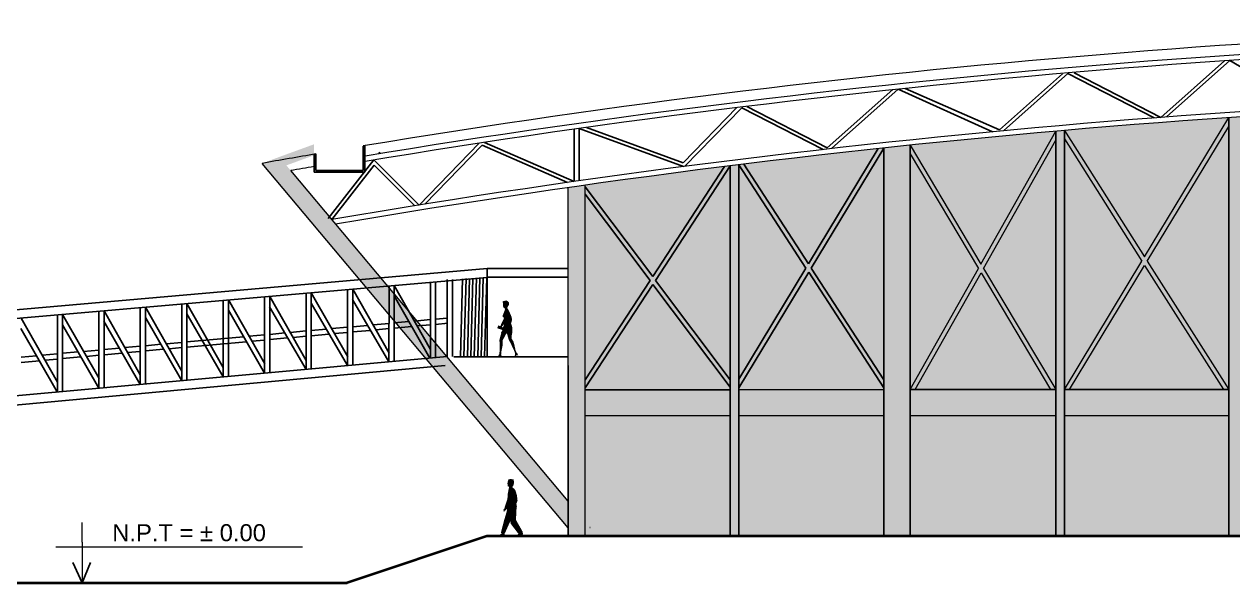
# Model space of a CAD drawing. Header units: metres. Extents: x 2330 to 2661, y 695 to 924.
# Drawn here: x 2469.46 to 2504.5, y 786.31 to 802.49 of the extents above; entities that cross this region are included whole.
import ezdxf

# ---------------------------------------------------------------- set-up
doc = ezdxf.new("R2010")
doc.units = ezdxf.units.M
doc.header["$LTSCALE"] = 20
for name, color, linetype, lineweight in [('Aux4', 31, 'Continuous', 20), ('Columns', 30, 'Continuous', 40), ('Garden', 152, 'Continuous', 0), ('p1', 11, 'Continuous', 13), ('People', 254, 'Continuous', 13)]:
    doc.layers.add(name, color=color, linetype=linetype, lineweight=lineweight)
doc.layers.add('Tree and Others', color=74, linetype='Continuous')
doc.styles.get("Standard").update_dxf_attribs({"font": 'arial.ttf'})

# ---------------------------------------------------------------- blocks, each defined once
blk = doc.blocks.new('*U6')
at = {"linetype": 'Continuous'}
for points in [[(3677, -547), (3659, -589), (3854, -552)], [(3854, -552), (3659, -589), (3832, -648)], [(3659, -589), (3672, -595), (3832, -648)], [(3689, -493), (3671, -535), (3854, -552)], [(3671, -535), (3677, -547), (3854, -552)], [(3672, -595), (3675, -660), (3832, -648)], [(3832, -648), (3675, -660), (3814, -650)], [(3814, -650), (3675, -660), (3813, -701)], [(3675, -660), (3708, -670), (3813, -701)], [(3681, -472), (3680, -487), (3854, -552)], [(3680, -487), (3689, -493), (3854, -552)], [(3728, -457), (3681, -472), (3839, -464)], [(3839, -464), (3681, -472), (3854, -552)], [(3708, -670), (3715, -694), (3813, -701)], [(3765, -454), (3728, -457), (3839, -464)], [(3665, -1022), (3582, -1267), (3953, -1065)], [(3674, -875), (3665, -1022), (3936, -918)], [(3936, -918), (3665, -1022), (3953, -1065)], [(3704, -715), (3674, -875), (3859, -727)], [(3859, -727), (3674, -875), (3895, -780)], [(3895, -780), (3674, -875), (3936, -918)], [(3715, -694), (3704, -715), (3813, -701)], [(3813, -701), (3704, -715), (3859, -727)], [(3552, -1342), (3544, -1364), (3558, -1348)], [(3558, -1348), (3544, -1364), (3550, -1367)], [(3553, -1318), (3548, -1331), (3559, -1321)], [(3559, -1321), (3548, -1331), (3556, -1329)], [(3558, -1331), (3552, -1342), (3563, -1340)], [(3563, -1340), (3552, -1342), (3558, -1348)], [(3569, -1297), (3553, -1318), (3641, -1301)], [(3641, -1301), (3553, -1318), (3637, -1315)], [(3637, -1315), (3553, -1318), (3559, -1321)], [(3569, -1354), (3553, -1372), (3557, -1373)], [(3559, -1354), (3553, -1372), (3569, -1354)], [(3564, -1321), (3558, -1331), (3627, -1328)], [(3627, -1328), (3558, -1331), (3614, -1335)], [(3558, -1331), (3563, -1340), (3614, -1335)], [(3637, -1315), (3559, -1321), (3564, -1321)], [(3570, -1340), (3559, -1354), (3581, -1345)], [(3581, -1345), (3559, -1354), (3569, -1354)], [(3614, -1335), (3563, -1340), (3570, -1340)], [(3637, -1315), (3564, -1321), (3627, -1328)], [(3572, -1356), (3566, -1370), (3577, -1367)], [(3577, -1367), (3566, -1370), (3569, -1377)], [(3566, -1370), (3566, -1376), (3569, -1377)], [(3583, -1287), (3569, -1297), (3641, -1301)], [(3614, -1335), (3570, -1340), (3581, -1345)], [(3581, -1345), (3572, -1356), (3593, -1350)], [(3593, -1350), (3572, -1356), (3577, -1367)], [(3614, -1335), (3581, -1345), (3593, -1350)], [(3953, -1065), (3582, -1267), (3920, -1152)], [(3920, -1152), (3582, -1267), (3934, -1225)], [(3934, -1225), (3582, -1267), (3920, -1311)], [(3582, -1267), (3594, -1280), (3920, -1311)], [(3594, -1280), (3583, -1287), (3920, -1311)], [(3583, -1287), (3641, -1301), (3920, -1311)], [(3587, -1365), (3584, -1373), (3592, -1376)], [(3593, -1350), (3587, -1365), (3601, -1354)], [(3601, -1354), (3587, -1365), (3592, -1376)], [(3614, -1335), (3593, -1350), (3601, -1354)], [(3641, -1301), (3651, -1307), (3920, -1311)], [(3656, -1310), (3645, -1376), (3920, -1311)], [(3920, -1311), (3645, -1376), (3916, -1407)], [(3651, -1307), (3656, -1310), (3920, -1311)], [(3934, -1225), (3920, -1311), (3922, -1316)], [(3570, -1627), (3479, -1977), (3747, -1647)], [(3747, -1647), (3479, -1977), (3588, -2002)], [(3645, -1376), (3570, -1627), (3916, -1407)], [(3916, -1407), (3570, -1627), (3910, -1614)], [(3910, -1614), (3570, -1627), (3747, -1647)], [(3584, -1373), (3583, -1383), (3592, -1376)], [(3592, -1376), (3583, -1383), (3588, -1384)], [(3910, -1614), (3747, -1647), (4096, -1943)], [(3747, -1647), (3762, -1725), (4096, -1943)], [(3382, -2050), (3377, -2073), (3520, -2063)], [(3442, -2039), (3382, -2050), (3584, -2043)], [(3584, -2043), (3382, -2050), (3520, -2063)], [(3481, -2004), (3442, -2039), (3487, -2007)], [(3487, -2007), (3442, -2039), (3578, -2010)], [(3578, -2010), (3442, -2039), (3586, -2013)], [(3586, -2013), (3442, -2039), (3584, -2043)], [(3479, -1977), (3501, -1985), (3582, -2001)], [(3479, -1977), (3582, -2001), (3588, -2002)], [(3501, -1985), (3487, -2007), (3582, -2001)], [(3582, -2001), (3487, -2007), (3578, -2010)], [(3584, -2043), (3520, -2063), (3580, -2071)], [(3762, -1725), (3965, -1988), (4096, -1943)], [(3956, -2031), (3885, -2053), (4029, -2051)], [(4029, -2051), (3885, -2053), (4013, -2071)], [(3885, -2053), (3885, -2073), (4013, -2071)], [(3981, -1986), (3956, -2031), (4111, -2002)], [(4111, -2002), (3956, -2031), (4055, -2030)], [(4055, -2030), (3956, -2031), (4029, -2051)], [(4096, -1943), (3965, -1988), (4090, -1958)], [(4090, -1958), (3965, -1988), (4096, -1959)], [(4096, -1959), (3965, -1988), (3981, -1986)], [(4096, -1959), (3981, -1986), (4103, -1974)], [(4103, -1974), (3981, -1986), (4111, -2002)], [(4111, -2002), (4055, -2030), (4110, -2014)], [(4110, -2014), (4055, -2030), (4074, -2043)], [(3520, -2063), (3377, -2073), (3472, -2071)], [(3520, -2063), (3520, -2071), (3580, -2071)]]:
    blk.add_solid(points, dxfattribs=at)
blk = doc.blocks.new('*U7')
at = {"linetype": 'Continuous'}
for points in [[(2841, -5079), (2826, -5099), (2993, -5100)], [(2826, -5099), (2828, -5158), (2993, -5100)], [(2993, -5100), (2828, -5158), (2987, -5104)], [(2987, -5104), (2828, -5158), (2987, -5130)], [(2987, -5130), (2828, -5158), (2982, -5138)], [(2982, -5138), (2828, -5158), (2989, -5152)], [(2989, -5152), (2828, -5158), (2978, -5237)], [(2828, -5158), (2872, -5243), (2978, -5237)], [(2855, -5066), (2841, -5079), (2996, -5070)], [(2996, -5070), (2841, -5079), (2993, -5100)], [(2901, -5041), (2855, -5066), (2950, -5054)], [(2950, -5054), (2855, -5066), (2996, -5070)], [(2968, -5054), (2950, -5054), (2996, -5070)], [(2754, -5490), (2743, -5569), (2958, -5514)], [(2958, -5514), (2743, -5569), (3047, -5703)], [(2809, -5357), (2754, -5490), (2960, -5361)], [(2960, -5361), (2754, -5490), (3002, -5462)], [(3002, -5462), (2754, -5490), (2986, -5488)], [(2986, -5488), (2754, -5490), (2958, -5514)], [(2846, -5280), (2809, -5357), (2854, -5281)], [(2854, -5281), (2809, -5357), (2934, -5291)], [(2934, -5291), (2809, -5357), (2960, -5361)], [(2872, -5243), (2854, -5281), (2945, -5245)], [(2945, -5245), (2854, -5281), (2934, -5291)], [(2978, -5237), (2872, -5243), (2945, -5245)], [(2738, -5759), (2734, -5840), (2984, -5767)], [(2984, -5767), (2734, -5840), (2997, -5831)], [(2997, -5831), (2734, -5840), (3020, -5873)], [(2734, -5840), (2740, -5875), (3020, -5873)], [(2769, -5657), (2738, -5759), (2957, -5673)], [(2957, -5673), (2738, -5759), (2984, -5767)], [(2743, -5569), (2769, -5657), (2957, -5673)], [(2743, -5569), (2957, -5673), (3047, -5703)], [(2957, -5673), (2981, -5703), (3047, -5703)], [(2981, -5703), (3004, -5730), (3042, -5709)], [(2981, -5703), (2998, -5734), (3004, -5730)], [(3047, -5703), (2981, -5703), (3042, -5709)], [(3014, -5754), (2984, -5767), (3143, -5790)], [(2984, -5767), (2997, -5831), (3143, -5790)], [(3143, -5790), (2997, -5831), (3008, -5833)], [(2997, -5831), (3003, -5835), (3008, -5833)], [(3042, -5709), (3004, -5730), (3067, -5733)], [(3004, -5730), (3014, -5754), (3067, -5733)], [(3067, -5733), (3014, -5754), (3143, -5790)], [(3112, -5710), (3067, -5733), (3143, -5790)], [(2803, -6146), (2679, -6238), (2676, -6418)], [(2707, -6143), (2679, -6238), (2803, -6146)], [(2749, -6076), (2707, -6143), (2833, -6097)], [(2833, -6097), (2707, -6143), (2818, -6133)], [(2818, -6133), (2707, -6143), (2803, -6146)], [(2740, -5875), (2731, -5923), (3045, -5916)], [(3045, -5916), (2731, -5923), (3033, -5920)], [(3033, -5920), (2731, -5923), (2903, -5939)], [(2731, -5923), (2745, -5926), (2878, -5939)], [(2731, -5923), (2878, -5939), (2903, -5939)], [(3020, -5873), (2740, -5875), (3045, -5916)], [(2745, -5926), (2749, -5970), (2878, -5939)], [(2878, -5939), (2749, -5970), (2833, -6097)], [(2749, -5970), (2749, -6076), (2833, -6097)], [(3033, -5920), (2903, -5939), (3057, -6001)], [(2903, -5939), (2999, -6123), (3057, -6001)], [(2999, -6123), (2993, -6201), (3079, -6175)], [(3079, -6175), (2993, -6201), (3079, -6409)], [(3057, -6001), (2999, -6123), (3083, -6109)], [(3083, -6109), (2999, -6123), (3079, -6175)], [(2594, -6476), (2575, -6533), (2609, -6500)], [(2608, -6454), (2594, -6476), (2659, -6473)], [(2659, -6473), (2594, -6476), (2660, -6475)], [(2660, -6475), (2594, -6476), (2609, -6500)], [(2614, -6454), (2608, -6454), (2659, -6473)], [(2660, -6475), (2609, -6500), (2672, -6535)], [(2647, -6389), (2614, -6454), (2676, -6418)], [(2676, -6418), (2614, -6454), (2659, -6473)], [(2679, -6238), (2647, -6389), (2676, -6418)], [(2993, -6201), (3000, -6269), (3079, -6409)], [(3000, -6269), (3031, -6417), (3079, -6409)], [(3036, -6485), (3026, -6521), (3086, -6491)], [(3086, -6491), (3026, -6521), (3095, -6494)], [(3095, -6494), (3026, -6521), (3099, -6502)], [(3079, -6409), (3031, -6417), (3086, -6491)], [(3031, -6417), (3036, -6485), (3086, -6491)], [(2609, -6500), (2575, -6533), (2580, -6537)], [(2609, -6500), (2627, -6520), (2672, -6535)], [(2627, -6520), (2648, -6567), (2672, -6535)], [(2672, -6535), (2648, -6567), (2712, -6566)], [(2712, -6566), (2648, -6567), (2712, -6575)], [(2648, -6567), (2669, -6571), (2712, -6575)], [(3099, -6502), (3026, -6521), (3119, -6545)], [(3026, -6521), (3026, -6530), (3119, -6545)], [(3026, -6530), (3057, -6535), (3119, -6545)], [(3057, -6535), (3095, -6572), (3119, -6545)], [(3119, -6545), (3095, -6572), (3167, -6569)], [(3167, -6569), (3095, -6572), (3168, -6578)], [(3095, -6572), (3132, -6576), (3168, -6578)]]:
    blk.add_solid(points, dxfattribs=at)
blk = doc.blocks.new('A$C5AC052E7')
at = {"layer": 'Tree and Others'}
for p, q in [((-19.162, 1.083), (-2.35, 2.554)), ((-2.35, 0), (-2.35, 2.554)), ((-2.35, 2.554), (0, 2.554)), ((-19.148, 0.833), (-2.358, 2.299)), ((-3.99, 2.157), (-3.99, -0.036)), ((-3.84, 2.17), (-3.84, -0.023)), ((-3.502, 0.008), (-3.502, 2.234)), ((-3.352, 0.008), (-3.352, 2.242)), ((-3.059, 2.259), (-3.119, 0)), ((-2.959, 2.265), (-3.019, 0)), ((-2.859, 2.271), (-2.919, 0)), ((-2.758, 2.276), (-2.819, 0)), ((-2.658, 2.282), (-2.719, 0)), ((-2.558, 2.288), (-2.619, 0)), ((-2.458, 2.294), (-2.519, 0)), ((-2.358, 2.299), (-2.419, 0)), ((-2.35, 2.304), (0, 2.304)), ((-7.595, 1.842), (-7.595, -0.366)), ((-7.445, 1.855), (-7.447, -0.352)), ((-7.445, 1.855), (-6.388, 0)), ((-6.393, 1.947), (-6.393, -0.256)), ((-6.243, 1.96), (-6.243, -0.242)), ((-6.243, 1.96), (-5.191, 0.105)), ((-5.191, 2.052), (-5.194, -0.146)), ((-5.041, 2.065), (-5.041, -0.132)), ((-5.041, 2.065), (-3.985, 0.21)), ((-5.041, 1.767), (-4.011, -0.038)), ((-12.401, 1.422), (-12.401, -0.805)), ((-12.251, 1.436), (-12.252, -0.791)), ((-12.251, 1.436), (-11.195, -0.419)), ((-11.2, 1.527), (-11.2, -0.695)), ((-11.05, 1.54), (-11.05, -0.681)), ((-11.05, 1.54), (-9.998, -0.315)), ((-9.998, 1.632), (-9.998, -0.585)), ((-9.848, 1.645), (-9.848, -0.571)), ((-9.848, 1.645), (-8.792, -0.21)), ((-8.796, 1.737), (-8.798, -0.475)), ((-8.651, 1.451), (-7.595, -0.366)), ((-8.646, 1.75), (-8.646, -0.462)), ((-8.646, 1.75), (-7.595, -0.105)), ((-7.445, 1.557), (-6.393, -0.256)), ((-6.248, 1.661), (-5.194, -0.146)), ((-15.856, 1.121), (-14.805, -0.735)), ((-14.805, 1.213), (-14.805, -1.02)), ((-14.655, 1.226), (-14.655, -1.011)), ((-14.655, 1.226), (-13.598, -0.629)), ((-13.603, 1.317), (-13.603, -0.915)), ((-13.453, 1.331), (-13.453, -0.901)), ((-13.453, 1.331), (-12.401, -0.525)), ((-12.251, 1.137), (-11.2, -0.695)), ((-11.054, 1.242), (-9.998, -0.585)), ((-9.848, 1.347), (-8.798, -0.475)), ((-4.454, 1.034), (-3.99, 1.076)), ((-3.84, 1.09), (-3.502, 1.121)), ((-15.861, 0.822), (-14.803, -1.033)), ((-14.655, 0.927), (-13.603, -0.915)), ((-13.458, 1.032), (-12.401, -0.805)), ((-8.053, 0.704), (-7.595, 0.746)), ((-7.445, 0.76), (-7.012, 0.799)), ((-6.852, 0.814), (-6.393, 0.856)), ((-6.77, 0.671), (-6.393, 0.705)), ((-6.243, 0.87), (-5.818, 0.909)), ((-6.243, 0.719), (-5.737, 0.765)), ((-5.655, 0.924), (-5.191, 0.966)), ((-5.574, 0.78), (-5.191, 0.815)), ((-5.041, 0.98), (-4.615, 1.019)), ((-5.041, 0.829), (-4.533, 0.876)), ((-4.372, 0.891), (-3.99, 0.926)), ((-3.84, 0.939), (-3.488, 0.972)), ((-12.251, 0.319), (-11.808, 0.36)), ((-11.647, 0.374), (-11.2, 0.415)), ((-11.05, 0.429), (-9.41, 0.579)), ((-11.05, 0.279), (-9.328, 0.436)), ((-9.249, 0.594), (-8.796, 0.636)), ((-9.168, 0.451), (-8.796, 0.485)), ((-8.646, 0.649), (-8.216, 0.689)), ((-8.646, 0.499), (-8.134, 0.546)), ((-7.972, 0.561), (-7.595, 0.595)), ((-7.445, 0.609), (-6.931, 0.656)), ((-3.502, 0.008), (-19.446, -1.448)), ((-15.856, -0.011), (-15.409, 0.03)), ((-15.246, 0.045), (-14.805, 0.085)), ((-14.655, 0.099), (-14.206, 0.14)), ((-14.045, 0.155), (-13.603, 0.195)), ((-13.963, 0.011), (-13.603, 0.045)), ((-13.453, 0.209), (-13.011, 0.249)), ((-13.453, 0.058), (-12.93, 0.106)), ((-12.849, 0.264), (-12.401, 0.305)), ((-12.768, 0.121), (-12.401, 0.155)), ((-12.251, 0.168), (-11.726, 0.217)), ((-11.566, 0.231), (-11.2, 0.265)), ((-3.316, 0), (0, 0)), ((-3.562, -0.25), (-19.004, -1.671)), ((-15.856, -0.162), (-15.328, -0.114)), ((-15.165, -0.099), (-14.805, -0.066)), ((-14.655, -0.052), (-14.124, -0.003))]:
    blk.add_line(p, q, dxfattribs=at)
at = {"layer": 'People', "linetype": 'Continuous', "xscale": -0.001078112298273481, "yscale": 0.001078112298955602, "zscale": 0.001078112298980487}
blk.add_blockref('*U7', (1.333, 7.067), dxfattribs=at)

msp = doc.modelspace()

# ---------------------------------------------------------------- hatches: boundary and pattern name
at = {"layer": 'Garden'}
h = msp.add_hatch(color=256, dxfattribs=at)
h.set_gradient(color1=(106, 156, 99), one_color=1, tint=1)
h.paths.add_polyline_path([(2489.933, 798.387), (2487.768, 795.07), (2489.933, 792.19)])
h.paths.add_polyline_path([(2489.764, 798.366, 0.003911), (2485.732, 797.827), (2485.732, 797.778), (2487.685, 795.181)])
h.paths.add_polyline_path([(2485.732, 797.562), (2485.732, 792.189), (2487.609, 795.065)])
h.paths.add_polyline_path([(2487.692, 794.954), (2485.732, 791.951), (2485.732, 791.901), (2489.933, 791.902), (2489.933, 791.974)])
h.paths.add_polyline_path([(2492.128, 795.423), (2490.183, 798.418), (2490.183, 792.203)])
h.paths.add_polyline_path([(2494.22, 798.886, 0.00377), (2490.326, 798.436), (2492.203, 795.546)])
h.paths.add_polyline_path([(2494.383, 798.904), (2492.281, 795.425), (2494.383, 792.19)])
h.paths.add_polyline_path([(2492.207, 795.302), (2490.183, 791.951), (2490.183, 791.902), (2494.383, 791.903), (2494.383, 791.951)])
h.paths.add_polyline_path([(2497.126, 795.413), (2495.148, 798.731), (2495.148, 791.903)])
h.paths.add_polyline_path([(2499.369, 799.391, 0.004079), (2495.148, 798.985), (2497.2, 795.543)])
h.paths.add_polyline_path([(2499.369, 799.127), (2497.276, 795.414), (2499.369, 791.904)])
h.paths.add_polyline_path([(2497.203, 795.284), (2495.297, 791.903), (2499.218, 791.904)])
h.paths.add_polyline_path([(2501.869, 795.625), (2499.619, 799.17), (2499.619, 791.904), (2499.62, 791.904)])
h.paths.add_polyline_path([(2504.383, 799.784, 0.004594), (2499.619, 799.413), (2501.944, 795.749)])
h.paths.add_polyline_path([(2504.383, 799.532), (2502.022, 795.627), (2504.383, 791.905)])
h.paths.add_polyline_path([(2501.947, 795.502), (2499.772, 791.904), (2504.229, 791.905)])
h.paths.add_polyline_path([(2507.155, 795.851), (2505.383, 799.549), (2505.383, 791.906)])
h.paths.add_polyline_path([(2509.046, 800.061, 0.003528), (2505.383, 799.85), (2507.225, 796.006)])
h.paths.add_polyline_path([(2509.046, 799.744), (2507.299, 795.853), (2509.046, 792.206)])
h.paths.add_polyline_path([(2507.229, 795.698), (2505.525, 791.906), (2509.046, 791.906)])
h.paths.add_polyline_path([(2511.7, 795.843), (2509.296, 799.822), (2509.296, 791.906)])
h.paths.add_polyline_path([(2514.384, 800.24), (2514.384, 800.276, 0.004896), (2509.296, 800.074), (2511.776, 795.968)])
h.paths.add_polyline_path([(2514.384, 799.991), (2511.852, 795.843), (2514.23, 791.906), (2514.384, 791.906)])
h.paths.add_polyline_path([(2511.775, 795.718), (2509.449, 791.906), (2514.078, 791.906)])
h = msp.add_hatch(color=256, dxfattribs=at)
h.set_gradient(color1=(106, 156, 99), one_color=1, tint=1)
h.paths.add_polyline_path([(2489.933, 791.155), (2485.732, 791.155), (2485.732, 787.656), (2489.933, 787.656)])
h.paths.add_polyline_path([(2494.381, 791.155), (2490.183, 791.155), (2490.183, 787.656), (2494.381, 787.656)])
h.paths.add_polyline_path([(2499.369, 791.155), (2495.148, 791.155), (2495.148, 787.656), (2499.369, 787.656)])
h.paths.add_polyline_path([(2504.383, 791.155), (2499.619, 791.155), (2499.619, 787.656), (2503.367, 787.656), (2504.383, 787.656)])
h.paths.add_polyline_path([(2509.046, 791.155), (2505.383, 791.155), (2505.383, 787.656), (2509.046, 787.656)])
h.paths.add_polyline_path([(2514.381, 791.155), (2509.296, 791.155), (2509.296, 787.656), (2514.381, 787.656)])
at = {"layer": 'Tree and Others'}
h = msp.add_hatch(color=256, dxfattribs=at)
h.set_gradient(color1=(150, 154, 141), color2=(230, 234, 234), tint=1, name='INVCYLINDER')
h.paths.add_polyline_path([(2514.381, 791.906), (2509.449, 791.906), (2509.296, 791.906), (2509.296, 791.155), (2514.381, 791.155)])
h.paths.add_polyline_path([(2509.046, 792.206), (2507.299, 795.853), (2509.046, 799.744), (2509.046, 800.061), (2507.225, 796.006), (2505.383, 799.85), (2505.383, 799.549), (2507.155, 795.851), (2505.383, 791.906), (2505.383, 791.155), (2509.046, 791.155)])
h.paths.add_polyline_path([(2504.383, 791.905), (2499.62, 791.904), (2499.619, 791.904), (2499.619, 791.155), (2504.383, 791.155)])
h.paths.add_polyline_path([(2499.369, 791.904), (2495.148, 791.903), (2495.148, 791.155), (2499.369, 791.155)])
h.paths.add_polyline_path([(2494.381, 791.903), (2490.183, 791.902), (2490.183, 791.155), (2494.381, 791.155)])
h.paths.add_polyline_path([(2489.933, 791.902), (2485.732, 791.901), (2485.732, 791.155), (2489.933, 791.155)])
h = msp.add_hatch(color=256, dxfattribs=at)
h.set_gradient(color1=(150, 154, 141), color2=(230, 234, 234), tint=1, name='INVCYLINDER')
h.paths.add_polyline_path([(2502.022, 795.627), (2501.944, 795.749), (2501.869, 795.625), (2501.947, 795.502)])
h.paths.add_polyline_path([(2504.383, 799.532), (2504.383, 799.784), (2501.944, 795.749), (2502.022, 795.627)])
h.paths.add_polyline_path([(2499.619, 799.413), (2499.619, 799.17), (2501.869, 795.625), (2501.944, 795.749)])
h.paths.add_polyline_path([(2501.947, 795.502), (2501.869, 795.625), (2499.62, 791.904), (2499.772, 791.904)])
h.paths.add_polyline_path([(2502.022, 795.627), (2501.947, 795.502), (2504.229, 791.905), (2504.381, 791.905), (2504.381, 791.908)])
h = msp.add_hatch(color=256, dxfattribs=at)
h.set_gradient(color1=(150, 154, 141), color2=(230, 234, 234), tint=1, name='INVCYLINDER')
h.paths.add_polyline_path([(2505.383, 799.85, 0.000964), (2504.383, 799.784), (2504.383, 791.155), (2504.383, 791.155), (2504.383, 787.656), (2505.38, 787.656), (2505.378, 791.906), (2505.383, 791.906)])
h = msp.add_hatch(color=256, dxfattribs=at)
h.set_gradient(color1=(150, 154, 141), color2=(230, 234, 234), tint=1, name='INVCYLINDER')
h.paths.add_polyline_path([(2499.369, 799.127), (2499.369, 799.391), (2497.2, 795.543), (2495.148, 798.985), (2495.148, 798.731), (2497.126, 795.413), (2495.148, 791.903), (2495.297, 791.903), (2497.203, 795.284), (2499.218, 791.904), (2499.369, 791.904), (2497.276, 795.414)])
h = msp.add_hatch(color=256, dxfattribs=at)
h.set_gradient(color1=(150, 154, 141), color2=(230, 234, 234), tint=1, name='INVCYLINDER')
h.paths.add_polyline_path([(2499.619, 799.413, 0.000241), (2499.369, 799.391), (2499.369, 787.656), (2499.619, 787.656)])
h = msp.add_hatch(color=256, dxfattribs=at)
h.set_gradient(color1=(150, 154, 141), color2=(230, 234, 234), tint=1, name='INVCYLINDER')
h.paths.add_polyline_path([(2477.065, 798.4, -0.001498), (2477.865, 798.692), (2477.865, 799.011, 0.002809), (2476.363, 798.46), (2485.23, 787.899), (2485.23, 788.676)])
h = msp.add_hatch(color=256, dxfattribs=at)
h.set_gradient(color1=(150, 154, 141), color2=(230, 234, 234), tint=1, name='INVCYLINDER')
h.paths.add_polyline_path([(2492.281, 795.425), (2494.383, 798.904, 0.000157), (2494.22, 798.886), (2492.203, 795.546), (2490.326, 798.436, 0.000139), (2490.183, 798.418), (2492.128, 795.423), (2490.183, 792.203), (2490.183, 791.951), (2492.207, 795.302), (2494.383, 791.951), (2494.383, 792.19)])
h = msp.add_hatch(color=256, dxfattribs=at)
h.set_gradient(color1=(150, 154, 141), color2=(230, 234, 234), tint=1, name='INVCYLINDER')
h.paths.add_polyline_path([(2495.148, 798.985, 0.000739), (2494.383, 798.904), (2494.383, 791.903), (2494.381, 791.903), (2494.383, 787.656), (2495.148, 787.656)])
h = msp.add_hatch(color=256, dxfattribs=at)
h.set_gradient(color1=(150, 154, 141), color2=(230, 234, 234), tint=1, name='INVCYLINDER')
h.paths.add_polyline_path([(2489.933, 798.387, 0.000164), (2489.764, 798.366), (2487.685, 795.181), (2485.732, 797.778), (2485.732, 797.562), (2487.609, 795.065), (2485.732, 792.189), (2485.732, 791.951), (2487.692, 794.954), (2489.933, 791.974), (2489.933, 792.19), (2487.768, 795.07)])
h = msp.add_hatch(color=256, dxfattribs=at)
h.set_gradient(color1=(150, 154, 141), color2=(230, 234, 234), tint=1, name='INVCYLINDER')
h.paths.add_polyline_path([(2490.183, 798.418, 0.000242), (2489.933, 798.387), (2489.933, 787.656), (2490.183, 787.656)])
h = msp.add_hatch(color=256, dxfattribs=at)
h.set_gradient(color1=(150, 154, 141), color2=(230, 234, 234), tint=1, name='INVCYLINDER')
h.paths.add_polyline_path([(2485.732, 797.827, 0.000486), (2485.232, 797.756), (2485.232, 787.656), (2485.732, 787.656)])

# ---------------------------------------------------------------- linework, layer by layer
at = {"layer": 'Aux4'}
for p, q in [((2471.141, 787.482), (2471.141, 788.057)), ((2470.385, 787.347), (2477.533, 787.347)), ((2471.141, 787.482), (2471.141, 786.306))]:
    msp.add_line(p, q, dxfattribs=at)
for radius, start, end in [(262.093, 89.69458, 99.41371), (261.793, 89.69458, 99.4246), (261.643, 89.69458, 99.43005), (260.143, 89.69458, 99.6881), (259.993, 89.69458, 99.66876), (262.093, 99.71733, 100.06344), (261.743, 99.74156, 99.89281)]:
    msp.add_arc((2522.16, 540.399), radius, start, end, dxfattribs=at)
at = {"layer": 'Columns', "lineweight": 20}
for p, q in [((2485.23, 792.606), (2485.23, 787.656)), ((2486.23, 791.906), (2486.23, 791.901)), ((2494.381, 791.906), (2494.381, 791.903)), ((2485.732, 791.155), (2489.933, 791.155)), ((2490.183, 791.155), (2494.383, 791.155)), ((2494.381, 791.155), (2494.381, 787.656)), ((2495.148, 791.155), (2499.369, 791.155)), ((2499.619, 791.155), (2504.383, 791.155)), ((2504.383, 787.656), (2504.383, 791.155)), ((2485.232, 787.656), (2495.383, 787.656)), ((2491.487, 787.651), (2491.487, 787.643)), ((2495.383, 787.648), (2495.383, 787.656))]:
    msp.add_line(p, q, dxfattribs=at)
at = {"layer": 'Columns'}
for p, q in [((2482.881, 787.656), (2478.826, 786.306)), ((2554.381, 787.656), (2482.881, 787.656)), ((2524.38, 787.656), (2494.381, 787.656)), ((2391.312, 786.306), (2478.826, 786.306))]:
    msp.add_line(p, q, dxfattribs=at)
at = {"layer": 'Garden'}
for p, q in [((2501.944, 795.749), (2504.383, 799.784)), ((2497.2, 795.543), (2499.369, 799.391)), ((2499.619, 799.413), (2501.944, 795.749)), ((2502.022, 795.627), (2504.383, 799.532)), ((2495.148, 798.985), (2497.2, 795.543)), ((2497.276, 795.414), (2499.369, 799.127)), ((2499.619, 799.17), (2501.869, 795.625)), ((2495.148, 798.731), (2497.126, 795.413)), ((2495.148, 791.903), (2497.126, 795.413)), ((2497.276, 795.414), (2499.369, 791.904)), ((2499.62, 791.904), (2501.869, 795.625)), ((2499.772, 791.904), (2501.947, 795.502)), ((2501.947, 795.502), (2504.229, 791.905)), ((2502.022, 795.627), (2504.383, 791.905)), ((2495.297, 791.903), (2497.203, 795.284)), ((2497.203, 795.284), (2499.218, 791.904))]:
    msp.add_line(p, q, dxfattribs=at)
at = {"layer": 'Tree and Others'}
for p, q in [((2502.413, 799.791), (2504.259, 801.432)), ((2502.577, 799.804), (2504.415, 801.437)), ((2504.415, 801.44), (2506.708, 800.083)), ((2497.739, 799.435), (2499.565, 801.058)), ((2497.855, 799.404), (2499.721, 801.063)), ((2499.721, 801.063), (2502.224, 799.776)), ((2499.907, 801.08), (2502.413, 799.791)), ((2492.743, 798.912), (2494.645, 800.603)), ((2492.866, 798.887), (2494.801, 800.608)), ((2497.536, 799.377), (2494.801, 800.608)), ((2497.739, 799.435), (2495.008, 800.624)), ((2488.573, 798.474), (2490.128, 800.074)), ((2488.611, 798.37), (2490.267, 800.073)), ((2490.267, 800.073), (2492.626, 798.86)), ((2490.416, 800.109), (2492.743, 798.912)), ((2504.383, 799.784), (2504.383, 787.656)), ((2485.407, 797.933), (2485.407, 799.447)), ((2485.557, 797.954), (2485.557, 799.469)), ((2488.579, 798.365), (2485.557, 799.468)), ((2488.573, 798.474), (2485.766, 799.499)), ((2499.369, 787.656), (2499.369, 799.391)), ((2499.619, 787.656), (2499.619, 799.413)), ((2479.292, 798.253), (2479.292, 798.962)), ((2479.342, 798.203), (2479.342, 798.971)), ((2480.911, 797.251), (2482.652, 799.042)), ((2481.076, 797.277), (2482.737, 798.986)), ((2485.219, 797.906), (2482.737, 798.986)), ((2485.407, 797.933), (2482.806, 799.065)), ((2492.203, 795.546), (2494.22, 798.886)), ((2492.281, 795.425), (2494.383, 798.904)), ((2494.383, 791.903), (2494.383, 798.904)), ((2495.148, 798.985), (2495.148, 787.656)), ((2477.872, 798.203), (2477.872, 798.714)), ((2477.922, 798.253), (2477.922, 798.732)), ((2478.28, 796.863), (2479.605, 798.558)), ((2480.911, 797.251), (2479.605, 798.558)), ((2479.742, 798.733), (2479.778, 798.779)), ((2479.342, 798.203), (2477.872, 798.203)), ((2479.292, 798.253), (2477.922, 798.253)), ((2478.382, 796.832), (2479.614, 798.407)), ((2480.789, 797.231), (2479.614, 798.407)), ((2487.685, 795.181), (2489.764, 798.366)), ((2487.768, 795.07), (2489.933, 798.387)), ((2489.933, 787.656), (2489.933, 798.387)), ((2490.183, 787.656), (2490.183, 798.418)), ((2492.128, 795.423), (2490.183, 798.418)), ((2492.203, 795.546), (2490.326, 798.436)), ((2485.732, 797.778), (2487.685, 795.181)), ((2485.732, 797.562), (2487.609, 795.065)), ((2490.183, 792.203), (2492.128, 795.423)), ((2494.383, 792.19), (2492.281, 795.425)), ((2485.732, 792.189), (2487.609, 795.065)), ((2487.768, 795.07), (2489.933, 792.19)), ((2490.183, 791.951), (2492.207, 795.302)), ((2494.383, 791.951), (2492.207, 795.302)), ((2485.732, 791.951), (2487.692, 794.954)), ((2487.692, 794.954), (2489.933, 791.974)), ((2489.933, 791.902), (2485.732, 791.901)), ((2494.383, 791.903), (2490.183, 791.902)), ((2494.383, 787.656), (2494.381, 791.903)), ((2499.369, 791.904), (2495.148, 791.903)), ((2504.383, 791.905), (2499.619, 791.904)), ((2485.863, 787.906), (2485.869, 787.906)), ((2482.881, 787.656), (2478.826, 786.306)), ((2478.826, 786.306), (2482.881, 787.656)), ((2495.383, 787.656), (2503.367, 787.656)), ((2471.141, 786.306), (2470.875, 786.895)), ((2471.141, 786.306), (2471.385, 786.895))]:
    msp.add_line(p, q, dxfattribs=at)
at = {"layer": 'Tree and Others', "lineweight": 20}
for p, q in [((2485.23, 787.899), (2476.363, 798.46)), ((2485.23, 788.676), (2477.191, 798.25)), ((2485.232, 787.656), (2485.232, 797.756)), ((2485.732, 787.656), (2485.732, 797.827))]:
    msp.add_line(p, q, dxfattribs=at)

# ---------------------------------------------------------------- block references
at = {"layer": 'People', "color": 0, "linetype": 'Continuous', "xscale": 0.001023200004510727, "yscale": 0.001023200004510727, "zscale": 0.001023200004510727}
msp.add_blockref('*U6', (2479.723, 789.776), dxfattribs=at)
at = {"layer": 'Tree and Others'}
msp.add_blockref('A$C5AC052E7', (2485.232, 792.856), dxfattribs=at)

# ---------------------------------------------------------------- texts
at = {"layer": 'p1'}
msp.add_text('N.P.T = %%P 0.00', height=0.49326, dxfattribs=at).set_placement((2472.017, 787.511))

doc.saveas('drawing.dxf')
